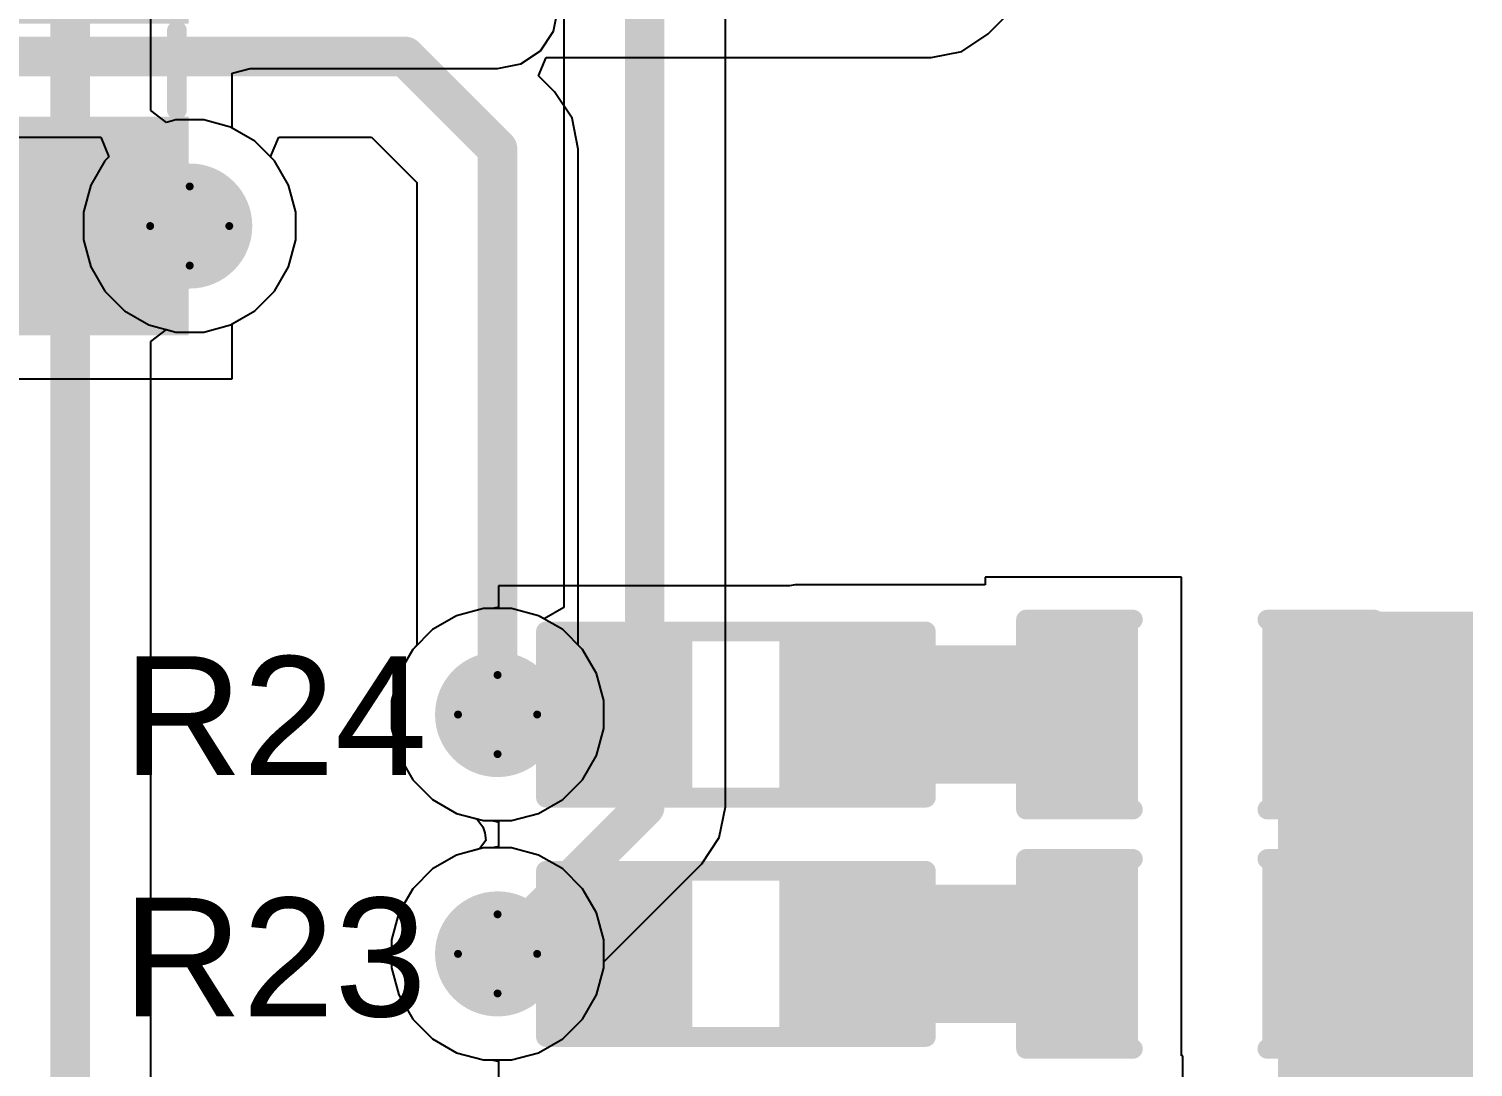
# Model space of a CAD drawing. Header units: inches. Extents: x -17.5 to 14.7, y -6.2 to 5.9.
# Drawn here: x 2.989 to 3.354, y 1.0854 to 1.3479 of the extents above; entities that cross this region are included whole.
import ezdxf

# ---------------------------------------------------------------- set-up
doc = ezdxf.new("R2010")
doc.units = ezdxf.units.IN
doc.header["$MEASUREMENT"] = 0
for name, color, linetype in [('Bottom Layer', 5, 'Continuous'), ('Bottom Solder', 6, 'Continuous'), ('Drill Drawing', 1, 'Continuous'), ('Ground Layer', 76, 'Continuous'), ('Power Layer', 16, 'Continuous'), ('Top Layer', 1, 'Continuous'), ('Top Overlay', 2, 'Continuous'), ('Top Paste', 8, 'Continuous'), ('Top Solder', 216, 'Continuous'), ('Via Holes', 16, 'Continuous')]:
    doc.layers.add(name, color=color, linetype=linetype)
doc.styles.add('Arial', font='', dxfattribs={"height": 0.2})
doc.styles.get('Arial').set_extended_font_data('Arial')

# ---------------------------------------------------------------- blocks, each defined once
blk = doc.blocks.new('R___0603_103')
at = {"layer": 'Top Layer'}
for points in [[(-0.015, 0.0175), (-0.015, -0.0175), (-0.045, -0.0175), (-0.045, 0.0175)], [(0.045, 0.0175), (0.045, -0.0175), (0.015, -0.0175), (0.015, 0.0175)]]:
    blk.add_hatch(color=1, dxfattribs=at).paths.add_polyline_path(points)
at = {"layer": 'Top Paste'}
for points in [[(-0.015, 0.0175), (-0.015, -0.0175), (-0.045, -0.0175), (-0.045, 0.0175)], [(0.045, 0.0175), (0.045, -0.0175), (0.015, -0.0175), (0.015, 0.0175)]]:
    blk.add_hatch(color=8, dxfattribs=at).paths.add_polyline_path(points)
at = {"layer": 'Top Solder'}
for points in [[(-0.011, 0.0215), (-0.011, -0.0215), (-0.049, -0.0215), (-0.049, 0.0215)], [(0.049, 0.0215), (0.049, -0.0215), (0.011, -0.0215), (0.011, 0.0215)]]:
    blk.add_hatch(color=216, dxfattribs=at).paths.add_polyline_path(points)
at = {"layer": 'Top Overlay'}
for points in [[(-0.048, 0.021, 0.005, 0.005, 0), (0.048, 0.021, 0.005, 0.005, 0)], [(-0.048, -0.021, 0.005, 0.005, 0), (-0.048, 0.021, 0.005, 0.005, 0)], [(0.048, -0.021, 0.005, 0.005, 0), (0.048, 0.021, 0.005, 0.005, 0)], [(-0.048, -0.021, 0.005, 0.005, 0), (0.048, -0.021, 0.005, 0.005, 0)]]:
    blk.add_lwpolyline(points, format="xyseb", dxfattribs=at)
for points in [[(-0.04925, 0.021, 0.0025, 0.0025, 1), (-0.04675, 0.021, 0.0025, 0.0025, 1)], [(-0.04925, 0.021, 0.0025, 0.0025, 1), (-0.04675, 0.021, 0.0025, 0.0025, 1)], [(0.04675, 0.021, 0.0025, 0.0025, 1), (0.04925, 0.021, 0.0025, 0.0025, 1)], [(0.04675, 0.021, 0.0025, 0.0025, 1), (0.04925, 0.021, 0.0025, 0.0025, 1)], [(-0.04925, -0.021, 0.0025, 0.0025, 1), (-0.04675, -0.021, 0.0025, 0.0025, 1)], [(-0.04925, -0.021, 0.0025, 0.0025, 1), (-0.04675, -0.021, 0.0025, 0.0025, 1)], [(0.04675, -0.021, 0.0025, 0.0025, 1), (0.04925, -0.021, 0.0025, 0.0025, 1)], [(0.04675, -0.021, 0.0025, 0.0025, 1), (0.04925, -0.021, 0.0025, 0.0025, 1)]]:
    blk.add_lwpolyline(points, format="xyseb", close=True, dxfattribs=at)
blk = doc.blocks.new('R___0603_104')
at = {"layer": 'Top Layer'}
for points in [[(-0.015, 0.0175), (-0.015, -0.0175), (-0.045, -0.0175), (-0.045, 0.0175)], [(0.045, 0.0175), (0.045, -0.0175), (0.015, -0.0175), (0.015, 0.0175)]]:
    blk.add_hatch(color=1, dxfattribs=at).paths.add_polyline_path(points)
at = {"layer": 'Top Paste'}
for points in [[(-0.015, 0.0175), (-0.015, -0.0175), (-0.045, -0.0175), (-0.045, 0.0175)], [(0.045, 0.0175), (0.045, -0.0175), (0.015, -0.0175), (0.015, 0.0175)]]:
    blk.add_hatch(color=8, dxfattribs=at).paths.add_polyline_path(points)
at = {"layer": 'Top Solder'}
for points in [[(-0.011, 0.0215), (-0.011, -0.0215), (-0.049, -0.0215), (-0.049, 0.0215)], [(0.049, 0.0215), (0.049, -0.0215), (0.011, -0.0215), (0.011, 0.0215)]]:
    blk.add_hatch(color=216, dxfattribs=at).paths.add_polyline_path(points)
at = {"layer": 'Top Overlay'}
for points in [[(-0.048, 0.021, 0.005, 0.005, 0), (0.048, 0.021, 0.005, 0.005, 0)], [(-0.048, -0.021, 0.005, 0.005, 0), (-0.048, 0.021, 0.005, 0.005, 0)], [(0.048, -0.021, 0.005, 0.005, 0), (0.048, 0.021, 0.005, 0.005, 0)], [(-0.048, -0.021, 0.005, 0.005, 0), (0.048, -0.021, 0.005, 0.005, 0)]]:
    blk.add_lwpolyline(points, format="xyseb", dxfattribs=at)
for points in [[(-0.04925, 0.021, 0.0025, 0.0025, 1), (-0.04675, 0.021, 0.0025, 0.0025, 1)], [(-0.04925, 0.021, 0.0025, 0.0025, 1), (-0.04675, 0.021, 0.0025, 0.0025, 1)], [(0.04675, 0.021, 0.0025, 0.0025, 1), (0.04925, 0.021, 0.0025, 0.0025, 1)], [(0.04675, 0.021, 0.0025, 0.0025, 1), (0.04925, 0.021, 0.0025, 0.0025, 1)], [(-0.04925, -0.021, 0.0025, 0.0025, 1), (-0.04675, -0.021, 0.0025, 0.0025, 1)], [(-0.04925, -0.021, 0.0025, 0.0025, 1), (-0.04675, -0.021, 0.0025, 0.0025, 1)], [(0.04675, -0.021, 0.0025, 0.0025, 1), (0.04925, -0.021, 0.0025, 0.0025, 1)], [(0.04675, -0.021, 0.0025, 0.0025, 1), (0.04925, -0.021, 0.0025, 0.0025, 1)]]:
    blk.add_lwpolyline(points, format="xyseb", close=True, dxfattribs=at)
blk = doc.blocks.new('LED_0603_133')
at = {"layer": 'Top Layer'}
for points in [[(-0.03937, 0.01969), (-0.01969, 0.01969), (-0.01969, -0.01969), (-0.03937, -0.01969)], [(0.01969, 0.01969), (0.03937, 0.01969), (0.03937, -0.01969), (0.01969, -0.01969)]]:
    blk.add_hatch(color=1, dxfattribs=at).paths.add_polyline_path(points)
at = {"layer": 'Top Overlay'}
blk.add_hatch(color=2, dxfattribs=at).paths.add_polyline_path([(0.044, -0.026), (0.069, -0.026), (0.069, 0.026), (0.044, 0.026)])
at = {"layer": 'Top Paste'}
for points in [[(-0.03937, 0.01969), (-0.01969, 0.01969), (-0.01969, -0.01969), (-0.03937, -0.01969)], [(0.01969, 0.01969), (0.03937, 0.01969), (0.03937, -0.01969), (0.01969, -0.01969)]]:
    blk.add_hatch(color=8, dxfattribs=at).paths.add_polyline_path(points)
at = {"layer": 'Top Solder'}
for points in [[(-0.04337, 0.02369), (-0.01569, 0.02369), (-0.01569, -0.02369), (-0.04337, -0.02369)], [(0.01569, 0.02369), (0.04337, 0.02369), (0.04337, -0.02369), (0.01569, -0.02369)]]:
    blk.add_hatch(color=216, dxfattribs=at).paths.add_polyline_path(points)
at = {"layer": 'Top Overlay'}
for points in [[(-0.044, 0.024, 0.005, 0.005, 0), (-0.017, 0.024, 0.005, 0.005, 0)], [(-0.044, -0.024, 0.005, 0.005, 0), (-0.044, 0.024, 0.005, 0.005, 0)], [(0.017, 0.024, 0.005, 0.005, 0), (0.044, 0.024, 0.005, 0.005, 0)], [(0.044, -0.024, 0.005, 0.005, 0), (0.044, 0.024, 0.005, 0.005, 0)], [(-0.044, -0.024, 0.005, 0.005, 0), (-0.017, -0.024, 0.005, 0.005, 0)], [(0.017, -0.024, 0.005, 0.005, 0), (0.044, -0.024, 0.005, 0.005, 0)]]:
    blk.add_lwpolyline(points, format="xyseb", dxfattribs=at)
for points in [[(-0.04525, 0.024, 0.0025, 0.0025, 1), (-0.04275, 0.024, 0.0025, 0.0025, 1)], [(-0.04525, 0.024, 0.0025, 0.0025, 1), (-0.04275, 0.024, 0.0025, 0.0025, 1)], [(-0.01825, 0.024, 0.0025, 0.0025, 1), (-0.01575, 0.024, 0.0025, 0.0025, 1)], [(0.01575, 0.024, 0.0025, 0.0025, 1), (0.01825, 0.024, 0.0025, 0.0025, 1)], [(0.04275, 0.024, 0.0025, 0.0025, 1), (0.04525, 0.024, 0.0025, 0.0025, 1)], [(0.04275, 0.024, 0.0025, 0.0025, 1), (0.04525, 0.024, 0.0025, 0.0025, 1)], [(-0.04525, -0.024, 0.0025, 0.0025, 1), (-0.04275, -0.024, 0.0025, 0.0025, 1)], [(-0.04525, -0.024, 0.0025, 0.0025, 1), (-0.04275, -0.024, 0.0025, 0.0025, 1)], [(-0.01825, -0.024, 0.0025, 0.0025, 1), (-0.01575, -0.024, 0.0025, 0.0025, 1)], [(0.01575, -0.024, 0.0025, 0.0025, 1), (0.01825, -0.024, 0.0025, 0.0025, 1)], [(0.04275, -0.024, 0.0025, 0.0025, 1), (0.04525, -0.024, 0.0025, 0.0025, 1)], [(0.04275, -0.024, 0.0025, 0.0025, 1), (0.04525, -0.024, 0.0025, 0.0025, 1)]]:
    blk.add_lwpolyline(points, format="xyseb", close=True, dxfattribs=at)
blk = doc.blocks.new('LED_0603_134')
at = {"layer": 'Top Layer'}
for points in [[(-0.03937, 0.01969), (-0.01969, 0.01969), (-0.01969, -0.01969), (-0.03937, -0.01969)], [(0.01969, 0.01969), (0.03937, 0.01969), (0.03937, -0.01969), (0.01969, -0.01969)]]:
    blk.add_hatch(color=1, dxfattribs=at).paths.add_polyline_path(points)
at = {"layer": 'Top Overlay'}
blk.add_hatch(color=2, dxfattribs=at).paths.add_polyline_path([(0.044, -0.026), (0.069, -0.026), (0.069, 0.026), (0.044, 0.026)])
at = {"layer": 'Top Paste'}
for points in [[(-0.03937, 0.01969), (-0.01969, 0.01969), (-0.01969, -0.01969), (-0.03937, -0.01969)], [(0.01969, 0.01969), (0.03937, 0.01969), (0.03937, -0.01969), (0.01969, -0.01969)]]:
    blk.add_hatch(color=8, dxfattribs=at).paths.add_polyline_path(points)
at = {"layer": 'Top Solder'}
for points in [[(-0.04337, 0.02369), (-0.01569, 0.02369), (-0.01569, -0.02369), (-0.04337, -0.02369)], [(0.01569, 0.02369), (0.04337, 0.02369), (0.04337, -0.02369), (0.01569, -0.02369)]]:
    blk.add_hatch(color=216, dxfattribs=at).paths.add_polyline_path(points)
at = {"layer": 'Top Overlay'}
for points in [[(-0.044, 0.024, 0.005, 0.005, 0), (-0.017, 0.024, 0.005, 0.005, 0)], [(-0.044, -0.024, 0.005, 0.005, 0), (-0.044, 0.024, 0.005, 0.005, 0)], [(0.017, 0.024, 0.005, 0.005, 0), (0.044, 0.024, 0.005, 0.005, 0)], [(0.044, -0.024, 0.005, 0.005, 0), (0.044, 0.024, 0.005, 0.005, 0)], [(-0.044, -0.024, 0.005, 0.005, 0), (-0.017, -0.024, 0.005, 0.005, 0)], [(0.017, -0.024, 0.005, 0.005, 0), (0.044, -0.024, 0.005, 0.005, 0)]]:
    blk.add_lwpolyline(points, format="xyseb", dxfattribs=at)
for points in [[(-0.04525, 0.024, 0.0025, 0.0025, 1), (-0.04275, 0.024, 0.0025, 0.0025, 1)], [(-0.04525, 0.024, 0.0025, 0.0025, 1), (-0.04275, 0.024, 0.0025, 0.0025, 1)], [(-0.01825, 0.024, 0.0025, 0.0025, 1), (-0.01575, 0.024, 0.0025, 0.0025, 1)], [(0.01575, 0.024, 0.0025, 0.0025, 1), (0.01825, 0.024, 0.0025, 0.0025, 1)], [(0.04275, 0.024, 0.0025, 0.0025, 1), (0.04525, 0.024, 0.0025, 0.0025, 1)], [(0.04275, 0.024, 0.0025, 0.0025, 1), (0.04525, 0.024, 0.0025, 0.0025, 1)], [(-0.04525, -0.024, 0.0025, 0.0025, 1), (-0.04275, -0.024, 0.0025, 0.0025, 1)], [(-0.04525, -0.024, 0.0025, 0.0025, 1), (-0.04275, -0.024, 0.0025, 0.0025, 1)], [(-0.01825, -0.024, 0.0025, 0.0025, 1), (-0.01575, -0.024, 0.0025, 0.0025, 1)], [(0.01575, -0.024, 0.0025, 0.0025, 1), (0.01825, -0.024, 0.0025, 0.0025, 1)], [(0.04275, -0.024, 0.0025, 0.0025, 1), (0.04525, -0.024, 0.0025, 0.0025, 1)], [(0.04275, -0.024, 0.0025, 0.0025, 1), (0.04525, -0.024, 0.0025, 0.0025, 1)]]:
    blk.add_lwpolyline(points, format="xyseb", close=True, dxfattribs=at)
blk = doc.blocks.new('I___0805_149')
at = {"layer": 'Top Layer'}
for points in [[(-0.06299, 0.02598), (-0.01575, 0.02598), (-0.01575, -0.02598), (-0.06299, -0.02598)], [(0.01575, 0.02598), (0.06299, 0.02598), (0.06299, -0.02598), (0.01575, -0.02598)]]:
    blk.add_hatch(color=1, dxfattribs=at).paths.add_polyline_path(points)
at = {"layer": 'Top Paste'}
for points in [[(-0.06299, 0.02598), (-0.01575, 0.02598), (-0.01575, -0.02598), (-0.06299, -0.02598)], [(0.01575, 0.02598), (0.06299, 0.02598), (0.06299, -0.02598), (0.01575, -0.02598)]]:
    blk.add_hatch(color=8, dxfattribs=at).paths.add_polyline_path(points)
at = {"layer": 'Top Solder'}
for points in [[(-0.06699, 0.02998), (-0.01175, 0.02998), (-0.01175, -0.02998), (-0.06699, -0.02998)], [(0.01175, 0.02998), (0.06699, 0.02998), (0.06699, -0.02998), (0.01175, -0.02998)]]:
    blk.add_hatch(color=216, dxfattribs=at).paths.add_polyline_path(points)
at = {"layer": 'Top Overlay'}
for points in [[(-0.01, 0.027, 0.005, 0.005, 0), (0.01, 0.027, 0.005, 0.005, 0)], [(-0.01, -0.027, 0.005, 0.005, 0), (0.01, -0.027, 0.005, 0.005, 0)]]:
    blk.add_lwpolyline(points, format="xyseb", dxfattribs=at)
for points in [[(-0.01125, 0.027, 0.0025, 0.0025, 1), (-0.00875, 0.027, 0.0025, 0.0025, 1)], [(0.00875, 0.027, 0.0025, 0.0025, 1), (0.01125, 0.027, 0.0025, 0.0025, 1)], [(-0.01125, -0.027, 0.0025, 0.0025, 1), (-0.00875, -0.027, 0.0025, 0.0025, 1)], [(0.00875, -0.027, 0.0025, 0.0025, 1), (0.01125, -0.027, 0.0025, 0.0025, 1)]]:
    blk.add_lwpolyline(points, format="xyseb", close=True, dxfattribs=at)

msp = doc.modelspace()

# ---------------------------------------------------------------- hatches: boundary and pattern name
at = {"layer": 'Bottom Layer'}
h = msp.add_hatch(color=5, dxfattribs=at)
edge = h.paths.add_edge_path()
edge.add_arc((3.02961, 1.29803), 0.01181, 0, 360)
h = msp.add_hatch(color=5, dxfattribs=at)
edge = h.paths.add_edge_path()
edge.add_arc((3.10742, 1.17454), 0.01181, 0, 360)
h = msp.add_hatch(color=5, dxfattribs=at)
edge = h.paths.add_edge_path()
edge.add_arc((3.10742, 1.11404), 0.01181, 0, 360)
at = {"layer": 'Bottom Solder'}
h = msp.add_hatch(color=6, dxfattribs=at)
edge = h.paths.add_edge_path()
edge.add_arc((3.02961, 1.29803), 0.01581, 0, 360)
h = msp.add_hatch(color=6, dxfattribs=at)
edge = h.paths.add_edge_path()
edge.add_arc((3.10742, 1.17454), 0.01581, 0, 360)
h = msp.add_hatch(color=6, dxfattribs=at)
edge = h.paths.add_edge_path()
edge.add_arc((3.10742, 1.11404), 0.01581, 0, 360)
at = {"layer": 'Ground Layer'}
h = msp.add_hatch(color=76, dxfattribs=at)
edge = h.paths.add_edge_path()
edge.add_arc((3.02961, 1.29803), 0.01181, 0, 360)
h = msp.add_hatch(color=76, dxfattribs=at)
edge = h.paths.add_edge_path()
edge.add_arc((3.10742, 1.17454), 0.01181, 0, 360)
h = msp.add_hatch(color=76, dxfattribs=at)
edge = h.paths.add_edge_path()
edge.add_arc((3.10742, 1.11404), 0.01181, 0, 360)
at = {"layer": 'Power Layer'}
h = msp.add_hatch(color=16, dxfattribs=at)
edge = h.paths.add_edge_path()
edge.add_arc((3.02961, 1.29803), 0.01181, 0, 360)
h = msp.add_hatch(color=16, dxfattribs=at)
edge = h.paths.add_edge_path()
edge.add_arc((3.10742, 1.17454), 0.01181, 0, 360)
h = msp.add_hatch(color=16, dxfattribs=at)
edge = h.paths.add_edge_path()
edge.add_arc((3.10742, 1.11404), 0.01181, 0, 360)
at = {"layer": 'Top Layer'}
for points in [[(2.99937, 1.30982), (2.99937, 1.28622), (3.02961, 1.28622), (3.02961, 1.30982)], [(3.30469, 1.03386), (3.354, 1.03386), (3.354, 1.19423), (3.30469, 1.19423)], [(3.18266, 1.15704), (3.25547, 1.15704), (3.25547, 1.19204), (3.18266, 1.19204)], [(3.13766, 1.16274), (3.13766, 1.18635), (3.10742, 1.18635), (3.10742, 1.16274)], [(3.18266, 1.09654), (3.25547, 1.09654), (3.25547, 1.13154), (3.18266, 1.13154)], [(3.13766, 1.10224), (3.13766, 1.12585), (3.10742, 1.12585), (3.10742, 1.10224)]]:
    msp.add_hatch(color=1, dxfattribs=at).paths.add_polyline_path(points)
h = msp.add_hatch(color=1, dxfattribs=at)
edge = h.paths.add_edge_path()
edge.add_arc((3.02961, 1.29803), 0.01181, 0, 360)
h = msp.add_hatch(color=1, dxfattribs=at)
edge = h.paths.add_edge_path()
edge.add_arc((3.10742, 1.17454), 0.01181, 0, 360)
h = msp.add_hatch(color=1, dxfattribs=at)
edge = h.paths.add_edge_path()
edge.add_arc((3.10742, 1.11404), 0.01181, 0, 360)
at = {"layer": 'Top Solder'}
h = msp.add_hatch(color=216, dxfattribs=at)
edge = h.paths.add_edge_path()
edge.add_arc((3.02961, 1.29803), 0.01581, 0, 360)
h = msp.add_hatch(color=216, dxfattribs=at)
edge = h.paths.add_edge_path()
edge.add_arc((3.10742, 1.17454), 0.01581, 0, 360)
h = msp.add_hatch(color=216, dxfattribs=at)
edge = h.paths.add_edge_path()
edge.add_arc((3.10742, 1.11404), 0.01581, 0, 360)
at = {"layer": 'Via Holes'}
h = msp.add_hatch(color=7, dxfattribs=at)
edge = h.paths.add_edge_path()
edge.add_arc((3.02961, 1.29803), 0.00591, 0, 360)
h = msp.add_hatch(color=7, dxfattribs=at)
edge = h.paths.add_edge_path()
edge.add_arc((3.10742, 1.17454), 0.00591, 0, 360)
h = msp.add_hatch(color=7, dxfattribs=at)
edge = h.paths.add_edge_path()
edge.add_arc((3.10742, 1.11404), 0.00591, 0, 360)

# ---------------------------------------------------------------- linework, layer by layer
at = {"layer": 'Bottom Layer'}
for p, q in [((3.23142, 1.34658), (3.25842, 1.37358)), ((3.2248, 1.34216), (3.23142, 1.34658)), ((3.11776, 1.33599), (3.11968, 1.34061)), ((3.11968, 1.34061), (3.217, 1.34061)), ((3.217, 1.34061), (3.2248, 1.34216)), ((3.12184, 1.33191), (3.11776, 1.33599)), ((3.12626, 1.32529), (3.12184, 1.33191)), ((3.12782, 1.31749), (3.12626, 1.32529)), ((2.68423, 1.32052), (3.00711, 1.32052)), ((3.00711, 1.32052), (3.00918, 1.31552)), ((3.05003, 1.31552), (3.0521, 1.32052)), ((3.0521, 1.32052), (3.07555, 1.32052)), ((3.07555, 1.32052), (3.08703, 1.30904)), ((3.00815, 1.31449), (3.00462, 1.30837)), ((3.00918, 1.31552), (3.00815, 1.31449)), ((3.05106, 1.31449), (3.05003, 1.31552)), ((3.05459, 1.30837), (3.05106, 1.31449)), ((3.12782, 1.19207), (3.12782, 1.31749)), ((3.00462, 1.30837), (3.0028, 1.30156)), ((3.05642, 1.30156), (3.05459, 1.30837)), ((3.08703, 1.30904), (3.08703, 1.19207)), ((3.0028, 1.30156), (3.0028, 1.2945)), ((3.05642, 1.2945), (3.05642, 1.30156)), ((3.0028, 1.2945), (3.00462, 1.28768)), ((3.05459, 1.28768), (3.05642, 1.2945)), ((3.00462, 1.28768), (3.00815, 1.28156)), ((3.05106, 1.28156), (3.05459, 1.28768)), ((3.00815, 1.28156), (3.01314, 1.27657)), ((3.04607, 1.27657), (3.05106, 1.28156)), ((3.01314, 1.27657), (3.01926, 1.27304)), ((3.03995, 1.27304), (3.04607, 1.27657)), ((3.01926, 1.27304), (3.02608, 1.27121)), ((3.02608, 1.27121), (3.03314, 1.27121)), ((3.03314, 1.27121), (3.03995, 1.27304)), ((3.08597, 1.19101), (3.08244, 1.18489)), ((3.08703, 1.19207), (3.08597, 1.19101)), ((3.12888, 1.19101), (3.12782, 1.19207)), ((3.13241, 1.18489), (3.12888, 1.19101)), ((3.08244, 1.18489), (3.08061, 1.17807)), ((3.13424, 1.17807), (3.13241, 1.18489)), ((3.08061, 1.17807), (3.08061, 1.17101)), ((3.13424, 1.17101), (3.13424, 1.17807)), ((3.08061, 1.17101), (3.08244, 1.16419)), ((3.13241, 1.16419), (3.13424, 1.17101)), ((3.08244, 1.16419), (3.08597, 1.15808)), ((3.12888, 1.15808), (3.13241, 1.16419)), ((3.08597, 1.15808), (3.09096, 1.15309)), ((3.12389, 1.15309), (3.12888, 1.15808)), ((3.09096, 1.15309), (3.09708, 1.14956)), ((3.11777, 1.14956), (3.12389, 1.15309)), ((3.09708, 1.14956), (3.1039, 1.14773)), ((3.1039, 1.14773), (3.11095, 1.14773)), ((3.11095, 1.14773), (3.11777, 1.14956)), ((3.09708, 1.13903), (3.09096, 1.1355)), ((3.1039, 1.14085), (3.09708, 1.13903)), ((3.11095, 1.14085), (3.1039, 1.14085)), ((3.11777, 1.13903), (3.11095, 1.14085)), ((3.12389, 1.1355), (3.11777, 1.13903)), ((3.09096, 1.1355), (3.08597, 1.13051)), ((3.12888, 1.13051), (3.12389, 1.1355)), ((3.08597, 1.13051), (3.08244, 1.12439)), ((3.13241, 1.12439), (3.12888, 1.13051)), ((3.08244, 1.12439), (3.08061, 1.11757)), ((3.13424, 1.11757), (3.13241, 1.12439)), ((3.08061, 1.11757), (3.08061, 1.11051)), ((3.13424, 1.11051), (3.13424, 1.11757)), ((3.08061, 1.11051), (3.08244, 1.10369)), ((3.13241, 1.10369), (3.13424, 1.11051)), ((3.08244, 1.10369), (3.08597, 1.09758)), ((3.12888, 1.09758), (3.13241, 1.10369)), ((3.08597, 1.09758), (3.09096, 1.09259)), ((3.12389, 1.09259), (3.12888, 1.09758)), ((3.09096, 1.09259), (3.09708, 1.08906)), ((3.11777, 1.08906), (3.12389, 1.09259)), ((3.09708, 1.08906), (3.1039, 1.08723)), ((3.11095, 1.08723), (3.11777, 1.08906)), ((3.1039, 1.08723), (3.11095, 1.08723))]:
    msp.add_line(p, q, dxfattribs=at)
for points in [[(2.559, 1.34091, 0.01, 0.01, 0), (3.084, 1.34091, 0.01, 0.01, 0)], [(3.084, 1.34091, 0.01, 0.01, 0), (3.10742, 1.31749, 0.01, 0.01, 0)], [(3.10742, 1.17454, 0.01, 0.01, 0), (3.10742, 1.31749, 0.01, 0.01, 0)]]:
    msp.add_lwpolyline(points, format="xyseb", dxfattribs=at)
for points in [[(3.0815, 1.34091, 0.005, 0.005, 1), (3.0865, 1.34091, 0.005, 0.005, 1)], [(3.0815, 1.34091, 0.005, 0.005, 1), (3.0865, 1.34091, 0.005, 0.005, 1)], [(3.10492, 1.31749, 0.005, 0.005, 1), (3.10992, 1.31749, 0.005, 0.005, 1)], [(3.10492, 1.31749, 0.005, 0.005, 1), (3.10992, 1.31749, 0.005, 0.005, 1)], [(3.10492, 1.17454, 0.005, 0.005, 1), (3.10992, 1.17454, 0.005, 0.005, 1)]]:
    msp.add_lwpolyline(points, format="xyseb", close=True, dxfattribs=at)
at = {"layer": 'Drill Drawing'}
for points in [[(3.01961, 1.29803, 0.002, 0.002, 0), (3.02961, 1.30803, 0.002, 0.002, 0)], [(3.02961, 1.30803, 0.002, 0.002, 0), (3.03961, 1.29803, 0.002, 0.002, 0)], [(3.01961, 1.29803, 0.002, 0.002, 0), (3.02961, 1.28803, 0.002, 0.002, 0)], [(3.02961, 1.28803, 0.002, 0.002, 0), (3.03961, 1.29803, 0.002, 0.002, 0)], [(3.09742, 1.17454, 0.002, 0.002, 0), (3.10742, 1.18454, 0.002, 0.002, 0)], [(3.10742, 1.18454, 0.002, 0.002, 0), (3.11742, 1.17454, 0.002, 0.002, 0)], [(3.09742, 1.17454, 0.002, 0.002, 0), (3.10742, 1.16454, 0.002, 0.002, 0)], [(3.10742, 1.16454, 0.002, 0.002, 0), (3.11742, 1.17454, 0.002, 0.002, 0)], [(3.09742, 1.11404, 0.002, 0.002, 0), (3.10742, 1.12404, 0.002, 0.002, 0)], [(3.10742, 1.12404, 0.002, 0.002, 0), (3.11742, 1.11404, 0.002, 0.002, 0)], [(3.09742, 1.11404, 0.002, 0.002, 0), (3.10742, 1.10404, 0.002, 0.002, 0)], [(3.10742, 1.10404, 0.002, 0.002, 0), (3.11742, 1.11404, 0.002, 0.002, 0)]]:
    msp.add_lwpolyline(points, format="xyseb", dxfattribs=at)
for points in [[(3.02911, 1.30803, 0.001, 0.001, 1), (3.03011, 1.30803, 0.001, 0.001, 1)], [(3.02911, 1.30803, 0.001, 0.001, 1), (3.03011, 1.30803, 0.001, 0.001, 1)], [(3.01911, 1.29803, 0.001, 0.001, 1), (3.02011, 1.29803, 0.001, 0.001, 1)], [(3.01911, 1.29803, 0.001, 0.001, 1), (3.02011, 1.29803, 0.001, 0.001, 1)], [(3.03911, 1.29803, 0.001, 0.001, 1), (3.04011, 1.29803, 0.001, 0.001, 1)], [(3.03911, 1.29803, 0.001, 0.001, 1), (3.04011, 1.29803, 0.001, 0.001, 1)], [(3.02911, 1.28803, 0.001, 0.001, 1), (3.03011, 1.28803, 0.001, 0.001, 1)], [(3.02911, 1.28803, 0.001, 0.001, 1), (3.03011, 1.28803, 0.001, 0.001, 1)], [(3.10692, 1.18454, 0.001, 0.001, 1), (3.10792, 1.18454, 0.001, 0.001, 1)], [(3.10692, 1.18454, 0.001, 0.001, 1), (3.10792, 1.18454, 0.001, 0.001, 1)], [(3.09692, 1.17454, 0.001, 0.001, 1), (3.09792, 1.17454, 0.001, 0.001, 1)], [(3.09692, 1.17454, 0.001, 0.001, 1), (3.09792, 1.17454, 0.001, 0.001, 1)], [(3.11692, 1.17454, 0.001, 0.001, 1), (3.11792, 1.17454, 0.001, 0.001, 1)], [(3.11692, 1.17454, 0.001, 0.001, 1), (3.11792, 1.17454, 0.001, 0.001, 1)], [(3.10692, 1.16454, 0.001, 0.001, 1), (3.10792, 1.16454, 0.001, 0.001, 1)], [(3.10692, 1.16454, 0.001, 0.001, 1), (3.10792, 1.16454, 0.001, 0.001, 1)], [(3.10692, 1.12404, 0.001, 0.001, 1), (3.10792, 1.12404, 0.001, 0.001, 1)], [(3.10692, 1.12404, 0.001, 0.001, 1), (3.10792, 1.12404, 0.001, 0.001, 1)], [(3.09692, 1.11404, 0.001, 0.001, 1), (3.09792, 1.11404, 0.001, 0.001, 1)], [(3.09692, 1.11404, 0.001, 0.001, 1), (3.09792, 1.11404, 0.001, 0.001, 1)], [(3.11692, 1.11404, 0.001, 0.001, 1), (3.11792, 1.11404, 0.001, 0.001, 1)], [(3.11692, 1.11404, 0.001, 0.001, 1), (3.11792, 1.11404, 0.001, 0.001, 1)], [(3.10692, 1.10404, 0.001, 0.001, 1), (3.10792, 1.10404, 0.001, 0.001, 1)], [(3.10692, 1.10404, 0.001, 0.001, 1), (3.10792, 1.10404, 0.001, 0.001, 1)]]:
    msp.add_lwpolyline(points, format="xyseb", close=True, dxfattribs=at)
at = {"layer": 'Ground Layer'}
for p, q in [((3.12421, 1.48685), (3.12421, 1.20158)), ((3.165, 1.15122), (3.165, 1.48894)), ((3.01976, 1.32725), (3.01976, 1.42752)), ((3.02373, 1.32421), (3.01976, 1.32725)), ((3.02608, 1.32484), (3.02373, 1.32421)), ((3.03314, 1.32484), (3.02608, 1.32484)), ((3.03995, 1.32301), (3.03314, 1.32484)), ((3.04607, 1.31948), (3.03995, 1.32301)), ((3.05106, 1.31449), (3.04607, 1.31948)), ((3.05459, 1.30837), (3.05106, 1.31449)), ((3.05642, 1.30156), (3.05459, 1.30837)), ((3.05642, 1.2945), (3.05642, 1.30156)), ((3.05459, 1.28768), (3.05642, 1.2945)), ((3.05106, 1.28156), (3.05459, 1.28768)), ((3.04607, 1.27657), (3.05106, 1.28156)), ((3.03995, 1.27304), (3.04607, 1.27657)), ((3.01976, 1.2688), (3.02373, 1.27184)), ((3.02373, 1.27184), (3.02608, 1.27121)), ((3.02608, 1.27121), (3.03314, 1.27121)), ((3.03314, 1.27121), (3.03995, 1.27304)), ((3.01976, 0.66453), (3.01976, 1.2688)), ((3.1039, 1.20135), (3.09708, 1.19953)), ((3.11095, 1.20135), (3.1039, 1.20135)), ((3.11777, 1.19953), (3.11095, 1.20135)), ((3.12421, 1.20158), (3.11921, 1.1987)), ((3.09708, 1.19953), (3.09096, 1.196)), ((3.11921, 1.1987), (3.11777, 1.19953)), ((3.09096, 1.196), (3.08597, 1.19101)), ((3.08597, 1.19101), (3.08244, 1.18489)), ((3.08244, 1.18489), (3.08061, 1.17807)), ((3.08061, 1.17807), (3.08061, 1.17101)), ((3.08061, 1.17101), (3.08244, 1.16419)), ((3.08244, 1.16419), (3.08597, 1.15808)), ((3.08597, 1.15808), (3.09096, 1.15309)), ((3.09096, 1.15309), (3.09708, 1.14956)), ((3.16345, 1.14342), (3.165, 1.15122)), ((3.09708, 1.14956), (3.10214, 1.1482)), ((3.10214, 1.1482), (3.10368, 1.14618)), ((3.10445, 1.14273), (3.10289, 1.14058)), ((3.10368, 1.14618), (3.10424, 1.14468)), ((3.10424, 1.14468), (3.10445, 1.14273)), ((3.15902, 1.1368), (3.16345, 1.14342)), ((3.09708, 1.13903), (3.09096, 1.1355)), ((3.10289, 1.14058), (3.09708, 1.13903)), ((3.09096, 1.1355), (3.08597, 1.13051)), ((3.13424, 1.11202), (3.15902, 1.1368)), ((3.08597, 1.13051), (3.08244, 1.12439)), ((3.08244, 1.12439), (3.08061, 1.11757)), ((3.08061, 1.11757), (3.08061, 1.11051)), ((3.08061, 1.11051), (3.08244, 1.10369)), ((3.13241, 1.10369), (3.13424, 1.11051)), ((3.13424, 1.11051), (3.13424, 1.11202)), ((3.08244, 1.10369), (3.08597, 1.09758)), ((3.12888, 1.09758), (3.13241, 1.10369)), ((3.08597, 1.09758), (3.09096, 1.09259)), ((3.12389, 1.09259), (3.12888, 1.09758)), ((3.09096, 1.09259), (3.09708, 1.08906)), ((3.11777, 1.08906), (3.12389, 1.09259)), ((3.09708, 1.08906), (3.1039, 1.08723)), ((3.11095, 1.08723), (3.11777, 1.08906)), ((3.1039, 1.08723), (3.11095, 1.08723))]:
    msp.add_line(p, q, dxfattribs=at)
for points in [[(3.14461, 1.15122, 0.01, 0.01, 0), (3.14461, 1.50646, 0.01, 0.01, 0)], [(2.99937, 0.64701, 0.01, 0.01, 0), (2.99937, 1.43596, 0.01, 0.01, 0)], [(3.10742, 1.11404, 0.01, 0.01, 0), (3.14461, 1.15122, 0.01, 0.01, 0)]]:
    msp.add_lwpolyline(points, format="xyseb", dxfattribs=at)
for points in [[(3.14211, 1.15122, 0.005, 0.005, 1), (3.14711, 1.15122, 0.005, 0.005, 1)], [(3.14211, 1.15122, 0.005, 0.005, 1), (3.14711, 1.15122, 0.005, 0.005, 1)], [(3.10492, 1.11404, 0.005, 0.005, 1), (3.10992, 1.11404, 0.005, 0.005, 1)]]:
    msp.add_lwpolyline(points, format="xyseb", close=True, dxfattribs=at)
at = {"layer": 'Power Layer'}
for p, q in [((3.1039, 1.20135), (3.09708, 1.19953)), ((3.11095, 1.20135), (3.1039, 1.20135)), ((3.11777, 1.19953), (3.11095, 1.20135)), ((3.09708, 1.19953), (3.09096, 1.196)), ((3.12389, 1.196), (3.11777, 1.19953)), ((3.09096, 1.196), (3.08597, 1.19101)), ((3.12888, 1.19101), (3.12389, 1.196)), ((3.08597, 1.19101), (3.08244, 1.18489)), ((3.13241, 1.18489), (3.12888, 1.19101)), ((3.08244, 1.18489), (3.08061, 1.17807)), ((3.13424, 1.17807), (3.13241, 1.18489)), ((3.08061, 1.17807), (3.08061, 1.17101)), ((3.13424, 1.17101), (3.13424, 1.17807)), ((3.08061, 1.17101), (3.08244, 1.16419)), ((3.13241, 1.16419), (3.13424, 1.17101)), ((3.08244, 1.16419), (3.08597, 1.15808)), ((3.12888, 1.15808), (3.13241, 1.16419)), ((3.08597, 1.15808), (3.09096, 1.15309)), ((3.12389, 1.15309), (3.12888, 1.15808)), ((3.09096, 1.15309), (3.09708, 1.14956)), ((3.11777, 1.14956), (3.12389, 1.15309)), ((3.09708, 1.14956), (3.1039, 1.14773)), ((3.1039, 1.14773), (3.11095, 1.14773)), ((3.11095, 1.14773), (3.11777, 1.14956)), ((3.09708, 1.13903), (3.09096, 1.1355)), ((3.1039, 1.14085), (3.09708, 1.13903)), ((3.11095, 1.14085), (3.1039, 1.14085)), ((3.11777, 1.13903), (3.11095, 1.14085)), ((3.12389, 1.1355), (3.11777, 1.13903)), ((3.09096, 1.1355), (3.08597, 1.13051)), ((3.12888, 1.13051), (3.12389, 1.1355)), ((3.08597, 1.13051), (3.08244, 1.12439)), ((3.13241, 1.12439), (3.12888, 1.13051)), ((3.08244, 1.12439), (3.08061, 1.11757)), ((3.13424, 1.11757), (3.13241, 1.12439)), ((3.08061, 1.11757), (3.08061, 1.11051)), ((3.13424, 1.11051), (3.13424, 1.11757)), ((3.08061, 1.11051), (3.08244, 1.10369)), ((3.13241, 1.10369), (3.13424, 1.11051)), ((3.08244, 1.10369), (3.08597, 1.09758)), ((3.12888, 1.09758), (3.13241, 1.10369)), ((3.08597, 1.09758), (3.09096, 1.09259)), ((3.12389, 1.09259), (3.12888, 1.09758)), ((3.09096, 1.09259), (3.09708, 1.08906)), ((3.11777, 1.08906), (3.12389, 1.09259)), ((3.09708, 1.08906), (3.1039, 1.08723)), ((3.11095, 1.08723), (3.11777, 1.08906)), ((3.1039, 1.08723), (3.11095, 1.08723))]:
    msp.add_line(p, q, dxfattribs=at)
at = {"layer": 'Top Layer'}
for p, q in [((3.12155, 1.34729), (3.12272, 1.35314)), ((3.11824, 1.34233), (3.12155, 1.34729)), ((3.11328, 1.33901), (3.11824, 1.34233)), ((3.04035, 1.33665), (3.04486, 1.33785)), ((3.04035, 1.32278), (3.04035, 1.33665)), ((3.04486, 1.33785), (3.10742, 1.33785)), ((3.10742, 1.33785), (3.11328, 1.33901)), ((3.04607, 1.31948), (3.04035, 1.32278)), ((3.05106, 1.31449), (3.04607, 1.31948)), ((3.05459, 1.30837), (3.05106, 1.31449)), ((3.05642, 1.30156), (3.05459, 1.30837)), ((3.05642, 1.2945), (3.05642, 1.30156)), ((3.05459, 1.28768), (3.05642, 1.2945)), ((3.05106, 1.28156), (3.05459, 1.28768)), ((3.04607, 1.27657), (3.05106, 1.28156)), ((3.04035, 1.27327), (3.04607, 1.27657)), ((3.04035, 1.2594), (3.04035, 1.27327)), ((2.95839, 1.2594), (3.04035, 1.2594)), ((3.28031, 1.20923), (3.23063, 1.20923)), ((3.23063, 1.20923), (3.23063, 1.20734)), ((3.28031, 1.13986), (3.28031, 1.20923)), ((3.18118, 1.20704), (3.10766, 1.20704)), ((3.10766, 1.20704), (3.10766, 1.20164)), ((3.18266, 1.20734), (3.18118, 1.20704)), ((3.23063, 1.20734), (3.18266, 1.20734)), ((3.1039, 1.20135), (3.09708, 1.19953)), ((3.10598, 1.20135), (3.1039, 1.20135)), ((3.10742, 1.20164), (3.10598, 1.20135)), ((3.10766, 1.20164), (3.10742, 1.20164)), ((3.09708, 1.19953), (3.09096, 1.196)), ((3.09096, 1.196), (3.08597, 1.19101)), ((3.08597, 1.19101), (3.08244, 1.18489)), ((3.08244, 1.18489), (3.08061, 1.17807)), ((3.08061, 1.17807), (3.08061, 1.17101)), ((3.08061, 1.17101), (3.08244, 1.16419)), ((3.08244, 1.16419), (3.08597, 1.15808)), ((3.08597, 1.15808), (3.09096, 1.15309)), ((3.09096, 1.15309), (3.09708, 1.14956)), ((3.09708, 1.14956), (3.1039, 1.14773)), ((3.1039, 1.14773), (3.10601, 1.14773)), ((3.10601, 1.14773), (3.10742, 1.14745)), ((3.10742, 1.14745), (3.10766, 1.14745)), ((3.10766, 1.14745), (3.10766, 1.14114)), ((3.09708, 1.13903), (3.09096, 1.1355)), ((3.1039, 1.14085), (3.09708, 1.13903)), ((3.10598, 1.14085), (3.1039, 1.14085)), ((3.10742, 1.14114), (3.10598, 1.14085)), ((3.10766, 1.14114), (3.10742, 1.14114)), ((3.28031, 1.08823), (3.28031, 1.13986)), ((3.09096, 1.1355), (3.08597, 1.13051)), ((3.08597, 1.13051), (3.08244, 1.12439)), ((3.08244, 1.12439), (3.08061, 1.11757)), ((3.08061, 1.11757), (3.08061, 1.11051)), ((3.08061, 1.11051), (3.08244, 1.10369)), ((3.08244, 1.10369), (3.08597, 1.09758)), ((3.08597, 1.09758), (3.09096, 1.09259)), ((3.09096, 1.09259), (3.09708, 1.08906)), ((3.09708, 1.08906), (3.1039, 1.08723)), ((3.28063, 1.08823), (3.28031, 1.08823)), ((3.28063, 1.01886), (3.28063, 1.08823)), ((3.1039, 1.08723), (3.10601, 1.08723)), ((3.10601, 1.08723), (3.10742, 1.08695)), ((3.10742, 1.08695), (3.10766, 1.08695)), ((3.10766, 1.08695), (3.10766, 1.07394))]:
    msp.add_line(p, q, dxfattribs=at)
for points in [[(3.10742, 1.17454, 0.01, 0.01, 0), (3.13766, 1.17454, 0.01, 0.01, 0)], [(3.10742, 1.11404, 0.01, 0.01, 0), (3.13766, 1.11404, 0.01, 0.01, 0)]]:
    msp.add_lwpolyline(points, format="xyseb", dxfattribs=at)
for points in [[(3.10492, 1.17454, 0.005, 0.005, 1), (3.10992, 1.17454, 0.005, 0.005, 1)], [(3.13516, 1.17454, 0.005, 0.005, 1), (3.14016, 1.17454, 0.005, 0.005, 1)], [(3.10492, 1.11404, 0.005, 0.005, 1), (3.10992, 1.11404, 0.005, 0.005, 1)], [(3.13516, 1.11404, 0.005, 0.005, 1), (3.14016, 1.11404, 0.005, 0.005, 1)]]:
    msp.add_lwpolyline(points, format="xyseb", close=True, dxfattribs=at)

# ---------------------------------------------------------------- block references
at = {"rotation": 90}
msp.add_blockref('I___0805_149', (2.99937, 1.3374), dxfattribs=at)
for name, p in [('LED_0603_133', (3.285, 1.17454)), ('R___0603_103', (3.16766, 1.17454)), ('LED_0603_134', (3.285, 1.11404)), ('R___0603_104', (3.16766, 1.11404))]:
    msp.add_blockref(name, p)

# ---------------------------------------------------------------- texts
at = {"layer": 'Top Overlay', "style": 'Arial'}
for s, p in [('R24', (3.01272, 1.15929)), ('R23', (3.01263, 1.09822))]:
    msp.add_text(s, height=0.03, dxfattribs=at).set_placement(p)

doc.saveas('drawing.dxf')
